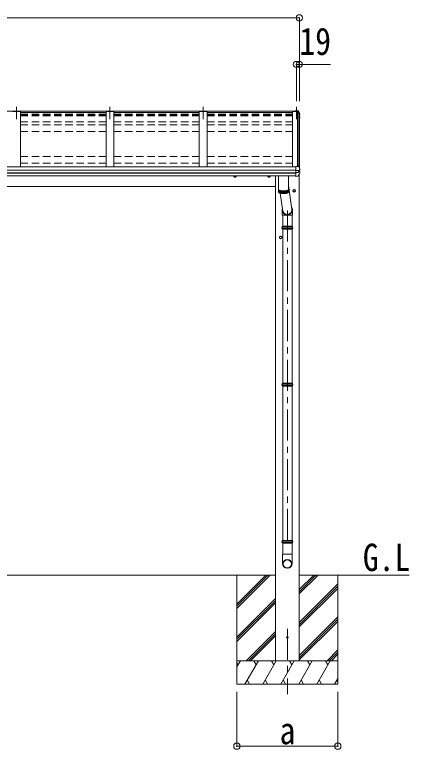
# Model space of a CAD drawing. Units: millimetres at full size, sheet at 1:40; details may follow other scales. Extents: x -11243 to 11243, y -7760 to 7760.
# Drawn here: x -4030 to -1491, y -4969 to -244 of the extents above; entities that cross this region are included whole.
import ezdxf
from ezdxf.enums import TextEntityAlignment as Align

# ---------------------------------------------------------------- set-up
doc = ezdxf.new("R2010")
doc.units = ezdxf.units.MM
doc.header["$LTSCALE"] = 40
doc.header["$PDMODE"] = 32
doc.header["$PDSIZE"] = 40
doc.linetypes.add('CHAIN1', pattern=[8, 5, -1, 1, -1])
doc.linetypes.add('DASHED1', pattern=[1.8, 1.2, -0.6])
for name, color, linetype, lineweight in [('0-0_0', 7, 'Continuous', 9), ('0-1_本体', 5, 'CHAIN1', 9), ('0-3_ELV2', 4, 'Continuous', 9), ('0-6_OTH_LINE', 6, 'Continuous', 9), ('0-7_SHAPE', 4, 'Continuous', 9), ('0-9_OUTLINE', 7, 'Continuous', 9)]:
    doc.layers.add(name, color=color, linetype=linetype, lineweight=lineweight)
doc.styles.add('ＭＳ ゴシック', font='')
doc.styles.get('ＭＳ ゴシック').set_extended_font_data('MS Gothic')

msp = doc.modelspace()

# ---------------------------------------------------------------- linework, layer by layer
at = {"layer": '0-0_0'}
for p, q in [((-2353.11, -3848.68), (-6882.11, -3848.68)), ((-2601.11, -3848.68), (-2601.11, -4548.68)), ((-2601.11, -4034.66), (-2415.13, -3848.68)), ((-2601.11, -4048.8), (-2400.99, -3848.68)), ((-2601.11, -4062.95), (-2386.84, -3848.68)), ((-2601.11, -3850.82), (-2598.98, -3848.68)), ((-1491.49, -3848.68), (-2199.11, -3848.68)), ((-2199.11, -3969.32), (-2078.48, -3848.68)), ((-2199.11, -3955.17), (-2092.62, -3848.68)), ((-2199.11, -3941.03), (-2106.76, -3848.68)), ((-1951.11, -3848.68), (-1951.11, -4548.68)), ((-2199.11, -4153.16), (-1951.11, -3905.16)), ((-2199.11, -4167.3), (-1951.11, -3919.31)), ((-2199.11, -4181.45), (-1951.11, -3933.45)), ((-2601.11, -4246.79), (-2353.11, -3998.8)), ((-2601.11, -4260.94), (-2353.11, -4012.94)), ((-2601.11, -4275.08), (-2353.11, -4027.08)), ((-2199.11, -4365.29), (-1951.11, -4117.29)), ((-2199.11, -4379.43), (-1951.11, -4131.44)), ((-2199.11, -4393.58), (-1951.11, -4145.58)), ((-2540.87, -4398.68), (-2353.11, -4210.93)), ((-2526.72, -4398.68), (-2353.11, -4225.07)), ((-2512.58, -4398.68), (-2353.11, -4239.21)), ((-2020.37, -4398.68), (-1951.11, -4329.43)), ((-2006.22, -4398.68), (-1951.11, -4343.57)), ((-1992.08, -4398.68), (-1951.11, -4357.71)), ((-1951.11, -4398.68), (-2601.11, -4398.68)), ((-2601.11, -4438.78), (-2577.96, -4398.68)), ((-2592.96, -4424.66), (-2601.11, -4410.55)), ((-2549.09, -4548.68), (-2462.49, -4398.68)), ((-2477.49, -4424.67), (-2492.49, -4398.68)), ((-2433.62, -4548.68), (-2347.02, -4398.68)), ((-2362.02, -4424.67), (-2377.02, -4398.68)), ((-2318.15, -4548.68), (-2231.55, -4398.68)), ((-2246.55, -4424.67), (-2261.55, -4398.68)), ((-2202.68, -4548.68), (-2116.08, -4398.68)), ((-2131.08, -4424.67), (-2146.08, -4398.68)), ((-2087.21, -4548.68), (-2000.61, -4398.68)), ((-2030.61, -4398.68), (-2015.61, -4424.67)), ((-2534.09, -4522.7), (-2519.09, -4548.68)), ((-2418.62, -4522.7), (-2403.62, -4548.68)), ((-2303.15, -4522.7), (-2288.15, -4548.68)), ((-2187.68, -4522.7), (-2172.68, -4548.68)), ((-2072.21, -4522.71), (-2057.21, -4548.68)), ((-1971.74, -4548.68), (-1951.11, -4512.95)), ((-1956.74, -4522.7), (-1951.11, -4532.46)), ((-2601.11, -4548.68), (-1951.11, -4548.68))]:
    msp.add_line(p, q, dxfattribs=at)
at = {"layer": '0-0_0', "linetype": 'DASHED1'}
msp.add_line((-2199.11, -4398.68), (-2353.11, -4398.68), dxfattribs=at)
at = {"layer": '0-1_本体'}
for p, q in [((-4017.61, -835.7), (-4017.61, -914.96)), ((-3417.61, -835.7), (-3417.61, -914.96)), ((-2817.61, -835.31), (-2817.61, -914.56)), ((-2217.61, -835.31), (-2217.61, -914.56)), ((-2276.11, -1502.78), (-2276.11, -3647.4)), ((-2276.11, -4192.74), (-2276.11, -4613.82))]:
    msp.add_line(p, q, dxfattribs=at)
at = {"layer": '0-3_ELV2'}
for p, q in [((-7017.61, -863.59), (-2217.61, -863.59)), ((-3992.61, -866.86), (-4042.61, -866.86)), ((-3992.61, -866.86), (-3992.61, -1223.12)), ((-3992.61, -872.26), (-3442.61, -872.26)), ((-3392.61, -866.86), (-3442.61, -866.86)), ((-3442.61, -866.86), (-3442.61, -1223.12)), ((-3392.61, -866.86), (-3392.61, -1223.12)), ((-3392.61, -872.26), (-2842.61, -872.26)), ((-2792.61, -866.86), (-2842.61, -866.86)), ((-2842.61, -866.86), (-2842.61, -1223.12)), ((-2792.61, -866.86), (-2792.61, -1223.12)), ((-2792.61, -872.26), (-2242.61, -872.26)), ((-2205.73, -866.86), (-2242.61, -866.86)), ((-2242.61, -866.86), (-2242.61, -1223.12)), ((-2220.61, -860.72), (-2206.45, -861.5)), ((-2220.61, -863.58), (-2220.61, -860.73)), ((-2217.61, -863.58), (-2220.61, -863.58)), ((-2217.61, -863.58), (-2217.61, -866.81)), ((-2217.61, -866.86), (-2217.61, -863.59)), ((-2217.61, -865.82), (-2206.78, -866.43)), ((-2206.78, -866.81), (-2217.61, -866.81)), ((-2211.31, -1220.55), (-2211.31, -866.86)), ((-2206.78, -866.43), (-2206.41, -863.95)), ((-2206.78, -866.43), (-2206.78, -866.86)), ((-2206.63, -866.64), (-2206.41, -865.16)), ((-2205.43, -866.71), (-2206.63, -866.64)), ((-2198.61, -885.42), (-2205.73, -866.86)), ((-2205.61, -867.18), (-2205.61, -1215.18)), ((-2198.61, -885.42), (-2198.61, -1229.7)), ((-2198.61, -886.45), (-2198.04, -886.34)), ((-2198.61, -886.8), (-2198.04, -886.69)), ((-2197.19, -888.04), (-2198.61, -888.32)), ((-2196.13, -882.75), (-2196.13, -886.77)), ((-2198.61, -900.1), (-2197.47, -900.25)), ((-2198.61, -904.12), (-2196.78, -904.47)), ((-2197.76, -905.81), (-2198.61, -905.64)), ((-2195.78, -901.37), (-2195.77, -901.43)), ((-2195.73, -901.7), (-2195.73, -905.74)), ((-7014.61, -1223.12), (-2220.61, -1223.12)), ((-2220.61, -1283.57), (-2220.61, -1220.09)), ((-7014.61, -1242.65), (-2220.61, -1242.65)), ((-7014.61, -1243.55), (-2220.61, -1243.55)), ((-7014.61, -1260.79), (-2220.61, -1260.79)), ((-7014.61, -1262.75), (-2220.61, -1262.75)), ((-2220.61, -1245.41), (-2205.82, -1245.5)), ((-2220.61, -1259.27), (-2205.82, -1259.06)), ((-2204.16, -1245.41), (-2197.78, -1244.62)), ((-2203.61, -1245.34), (-2203.61, -1259.14)), ((-2203.61, -1253.13), (-2196.37, -1254.53)), ((-2199.11, -1268.19), (-2199.11, -4398.68)), ((-2198.61, -1244.72), (-2198.61, -1254.1)), ((-2196.9, -1244.48), (-2196.91, -1244.48)), ((-2196.9, -1244.48), (-2196.84, -1244.46)), ((-2196.04, -1243.48), (-2196.04, -1236.98)), ((-2195.57, -1262.04), (-2195.57, -1255.51)), ((-7014.61, -1280.78), (-2220.61, -1280.78)), ((-2353.11, -1280.78), (-2353.11, -4398.68)), ((-2220.61, -1283.57), (-2209.02, -1282.94)), ((-2208.23, -1282.48), (-2208.24, -1282.5)), ((-6882.11, -1348.68), (-2353.11, -1348.68))]:
    msp.add_line(p, q, dxfattribs=at)
at = {"layer": '0-3_ELV2', "linetype": 'DASHED1'}
for p, q in [((-3992.61, -882.38), (-3442.61, -882.38)), ((-3992.61, -887.23), (-3442.61, -887.23)), ((-3992.61, -888.76), (-3442.61, -888.76)), ((-3992.61, -890.73), (-3442.61, -890.73)), ((-3992.61, -894.5), (-3442.61, -894.5)), ((-3392.61, -882.38), (-2842.61, -882.38)), ((-3392.61, -887.23), (-2842.61, -887.23)), ((-3392.61, -888.76), (-2842.61, -888.76)), ((-3392.61, -890.73), (-2842.61, -890.73)), ((-3392.61, -894.5), (-2842.61, -894.5)), ((-2792.61, -882.38), (-2242.61, -882.38)), ((-2792.61, -887.23), (-2242.61, -887.23)), ((-2792.61, -888.76), (-2242.61, -888.76)), ((-2792.61, -890.73), (-2242.61, -890.73)), ((-2792.61, -894.5), (-2242.61, -894.5)), ((-3992.61, -931.8), (-3442.61, -931.8)), ((-3392.61, -931.8), (-2842.61, -931.8)), ((-2792.61, -931.8), (-2242.61, -931.8)), ((-3992.61, -952.96), (-3442.61, -952.96)), ((-3392.61, -952.96), (-2842.61, -952.96)), ((-2792.61, -952.96), (-2242.61, -952.96)), ((-3992.61, -995.47), (-3442.61, -995.47)), ((-3392.61, -995.47), (-2842.61, -995.47)), ((-2792.61, -995.47), (-2242.61, -995.47)), ((-3992.61, -1155.75), (-3442.61, -1155.75)), ((-3392.61, -1155.75), (-2842.61, -1155.75)), ((-2792.61, -1155.75), (-2242.61, -1155.75)), ((-3992.61, -1198.26), (-3442.61, -1198.26)), ((-3392.61, -1198.26), (-2842.61, -1198.26)), ((-2792.61, -1198.26), (-2242.61, -1198.26))]:
    msp.add_line(p, q, dxfattribs=at)
at = {"layer": '0-3_ELV2'}
for points in [[(-2220.61, -863.16), (-2206.41, -863.95), (-2206.41, -865.16), (-2205.29, -865.22)], [(-2206.71, -866.86), (-2206.63, -866.3), (-2206.63, -866.64)], [(-2203.8, -862.71), (-2199.56, -873.32), (-2196.21, -882.26), (-2196.15, -882.53), (-2196.14, -882.6)], [(-2203.8, -866.28), (-2202.81, -868.77), (-2201.82, -871.26), (-2200.85, -873.76), (-2199.9, -876.27), (-2198.95, -878.78), (-2198.03, -881.29), (-2197.11, -883.81), (-2196.21, -886.34)], [(-2196.14, -882.6), (-2196.13, -882.7), (-2196.14, -882.76)], [(-2195.9, -906.39), (-2197.37, -908.93), (-2198.61, -911.05)], [(-2195.77, -901.38), (-2195.74, -901.56), (-2195.73, -901.69)], [(-2220.61, -1220.09), (-2206.61, -1220.77), (-2206.61, -1215.13), (-2204.84, -1215.22)], [(-2203.97, -1215.84), (-2202.93, -1218.42), (-2201.91, -1221.01), (-2200.91, -1223.6), (-2199.92, -1226.2), (-2198.94, -1228.8), (-2197.97, -1231.41), (-2197.03, -1234.03), (-2196.09, -1236.65)], [(-2204.16, -1245.41), (-2204.41, -1245.44), (-2204.56, -1245.45)], [(-2199.38, -1244.71), (-2198.15, -1244.66), (-2196.91, -1244.48)], [(-2196.09, -1236.65), (-2196.04, -1236.85), (-2196.04, -1236.98)], [(-2613.6, -1288.48), (-2620.1, -1284.73), (-2620.1, -1280.78)], [(-2613.6, -1288.48), (-2607.1, -1284.73), (-2607.1, -1280.78)], [(-2393.61, -1288.48), (-2400.11, -1284.73), (-2400.11, -1280.78)], [(-2393.61, -1288.48), (-2387.11, -1284.73), (-2387.11, -1280.78)], [(-2232.11, -1383.48), (-2238.61, -1379.73), (-2238.61, -1372.22), (-2232.11, -1368.47)], [(-2232.11, -1383.48), (-2225.61, -1379.73), (-2225.61, -1372.22), (-2232.11, -1368.47)], [(-2319.11, -1683.48), (-2325.61, -1679.73), (-2325.61, -1672.22), (-2319.11, -1668.47)], [(-2319.11, -1683.48), (-2312.61, -1679.73), (-2312.61, -1672.22), (-2319.11, -1668.47)]]:
    msp.add_lwpolyline(points, dxfattribs=at)
for centre, radius in [((-2232.11, -1375.97), 8.5), ((-2232.11, -1375.97), 7.7), ((-2232.11, -1375.97), 6.5), ((-2319.11, -1675.97), 8.5), ((-2319.11, -1675.97), 7.7), ((-2319.11, -1675.97), 6.5), ((-2276.11, -4248.68), 5)]:
    msp.add_circle(centre, radius, dxfattribs=at)
for centre, radius, start, end in [((-2206.03, -864.08), 2.62, 31.83445, 99.24), ((-2205.45, -867.01), 0.3, 21.99494, 87.04231), ((-2205.38, -866.91), 1.7, 22.00225, 87.0423), ((-2667.54, -1053.27), 498.52, 19.56907, 21.95354), ((-2198.1, -886.04), 0.3, 280.95393, 327.06409), ((-2198.1, -886.39), 0.299, 280.88931, 19.51522), ((-2197.43, -886.77), 1.3, 280.88938, 19.44863), ((-2630.37, -657.49), 499.04, 329.90411, 330.14673), ((-2630.37, -657.84), 499.04, 329.90411, 330.14673), ((-2197.81, -906.1), 0.299, 330.19129, 79.12168), ((-2197.49, -902.58), 2.32, 60.30373, 87.34859), ((-2197.03, -901.65), 1.3, 10.02543, 80.23195), ((-2197.03, -905.74), 1.3, 330.27138, 79.1216), ((-2204.9, -1216.22), 1, 22.05378, 87.04045), ((-2590.51, -1028.34), 459.05, 326.38357, 329.32444), ((-2203.27, -1242.78), 16.37, 265.48312, 268.58725), ((-2197.04, -1243.48), 1, 281.45361, 0), ((-2196.56, -1255.51), 0.998, 0.05121, 79.086), ((-2196.57, -1262.04), 1, 329.32149, 0), ((-2613.6, -1280.97), 8.5, 178.68472, 1.31528), ((-2613.6, -1280.97), 7.7, 178.54804, 1.45196), ((-2613.6, -1280.97), 6.5, 178.27976, 1.72024), ((-2393.61, -1280.97), 8.5, 178.68482, 1.31518), ((-2393.61, -1280.97), 7.7, 178.54815, 1.45185), ((-2393.61, -1280.97), 6.5, 178.27991, 1.72009), ((-2209.08, -1281.94), 1, 273.10735, 326.38063)]:
    msp.add_arc(centre, radius, start, end, dxfattribs=at)
for centre, major_axis, ratio, start_param, end_param in [((-2204.46, -1237.89), (-9.96, -2.12), 0.734427, 1.2806875, 1.4059912), ((-2204.46, -1266.66), (-9.97, 1.96), 0.736539, 4.8664216, 4.9917253), ((-2204.61, -1258.94), (-1, 0.195), 0.067217, 2.8005545, 3.1546872)]:
    msp.add_ellipse(centre, major_axis=major_axis, ratio=ratio, start_param=start_param, end_param=end_param, dxfattribs=at)
at = {"layer": '0-6_OTH_LINE'}
for p, q in [((-7036.61, -263.59), (-2198.61, -263.59)), ((-2198.61, -263.59), (-2198.61, -799.06)), ((-2217.61, -563.59), (-2217.61, -799.06)), ((-2217.61, -563.59), (-2198.61, -563.59)), ((-2198.61, -563.59), (-2198.61, -799.06)), ((-2198.61, -563.59), (-1998.39, -563.59)), ((-2601.11, -4948.66), (-2601.11, -4598.68)), ((-1951.11, -4948.66), (-1951.11, -4598.68)), ((-2601.11, -4948.66), (-1951.11, -4948.66))]:
    msp.add_line(p, q, dxfattribs=at)
for p in [(-2198.61, -263.59), (-2217.61, -563.59), (-2198.61, -563.59), (-2601.11, -4948.66), (-1951.11, -4948.66)]:
    msp.add_point(p, dxfattribs=at)
at = {"layer": '0-9_OUTLINE'}
for p, q in [((-2332.11, -1280.78), (-2332.11, -1368.88)), ((-2268.11, -1368.88), (-2268.11, -1280.78)), ((-2332.11, -1369.85), (-2332.11, -1385.3)), ((-2268.11, -1341.65), (-2246.46, -1494.88)), ((-2268.11, -1385.3), (-2268.11, -1369.85)), ((-2331.52, -1386.86), (-2331.52, -1371.4)), ((-2330.29, -1372.59), (-2330.29, -1388.04)), ((-2328.48, -1389.13), (-2328.48, -1373.68)), ((-2326.11, -1374.68), (-2326.11, -1390.13)), ((-2323.24, -1391.03), (-2323.24, -1375.57)), ((-2321.81, -1391.39), (-2304.47, -1506.53)), ((-2319.92, -1391.81), (-2319.92, -1376.35)), ((-2316.22, -1377), (-2316.22, -1392.46)), ((-2312.21, -1377.51), (-2312.21, -1392.97)), ((-2307.96, -1377.87), (-2307.96, -1393.33)), ((-2303.57, -1378.08), (-2303.57, -1393.53)), ((-2299.11, -1378.12), (-2299.11, -1393.58)), ((-2294.67, -1378.01), (-2294.67, -1393.46)), ((-2290.33, -1377.73), (-2290.33, -1393.19)), ((-2286.19, -1377.3), (-2286.19, -1392.76)), ((-2282.33, -1376.73), (-2282.33, -1392.19)), ((-2278.81, -1376.03), (-2278.81, -1391.48)), ((-2275.71, -1375.2), (-2275.71, -1390.66)), ((-2273.08, -1374.28), (-2273.08, -1389.74)), ((-2270.99, -1373.28), (-2270.99, -1388.74)), ((-2269.46, -1372.23), (-2269.46, -1387.68)), ((-2309.49, -1502.27), (-2309.49, -1533.86)), ((-2243.5, -1502.68), (-2243.5, -1533.86)), ((-2243.5, -1533.86), (-2309.49, -1533.86)), ((-2306.11, -1533.86), (-2306.11, -1604.73)), ((-2246.11, -1533.86), (-2246.11, -1604.73)), ((-2308.11, -1604.73), (-2244.11, -1604.73)), ((-2308.11, -1604.73), (-2308.11, -1606.73)), ((-2244.11, -1604.73), (-2244.11, -1606.73)), ((-2314.11, -1613.73), (-2238.11, -1613.73)), ((-2308.71, -1606.73), (-2243.51, -1606.73)), ((-2308.71, -1620.73), (-2243.51, -1620.73)), ((-2308.11, -1620.73), (-2308.11, -1622.73)), ((-2308.11, -1622.73), (-2244.11, -1622.73)), ((-2306.11, -1622.73), (-2306.11, -2614.7)), ((-2246.11, -1622.73), (-2246.11, -2614.7)), ((-2244.11, -1620.73), (-2244.11, -1622.73)), ((-2314.11, -2623.7), (-2238.11, -2623.7)), ((-2308.71, -2616.7), (-2243.51, -2616.7)), ((-2308.71, -2630.7), (-2243.51, -2630.7)), ((-2308.11, -2614.7), (-2244.11, -2614.7)), ((-2308.11, -2614.7), (-2308.11, -2616.7)), ((-2308.11, -2630.7), (-2308.11, -2632.7)), ((-2308.11, -2632.7), (-2244.11, -2632.7)), ((-2306.11, -2632.7), (-2306.11, -3624.67)), ((-2246.11, -2632.7), (-2246.11, -3624.67)), ((-2244.11, -2614.7), (-2244.11, -2616.7)), ((-2244.11, -2630.7), (-2244.11, -2632.7)), ((-2314.11, -3633.67), (-2238.11, -3633.67)), ((-2308.71, -3626.67), (-2243.51, -3626.67)), ((-2308.11, -3624.67), (-2244.11, -3624.67)), ((-2308.11, -3624.67), (-2308.11, -3626.67)), ((-2244.11, -3624.67), (-2244.11, -3626.67)), ((-2308.71, -3640.67), (-2243.51, -3640.67)), ((-2308.11, -3640.67), (-2308.11, -3642.67)), ((-2308.11, -3642.67), (-2244.11, -3642.67)), ((-2306.11, -3642.67), (-2306.11, -3713.67)), ((-2246.11, -3642.67), (-2246.11, -3713.67)), ((-2244.11, -3640.67), (-2244.11, -3642.67)), ((-2244.26, -3713.67), (-2307.96, -3713.67)), ((-2307.96, -3713.67), (-2307.96, -3772.94)), ((-2244.26, -3713.67), (-2244.26, -3772.94))]:
    msp.add_line(p, q, dxfattribs=at)
for points in [[(-2332.11, -1368.88), (-2332.1, -1369.02), (-2331.99, -1369.58), (-2331.74, -1370.14), (-2331.34, -1370.69), (-2330.8, -1371.23), (-2330.12, -1371.76), (-2329.3, -1372.28), (-2328.35, -1372.78), (-2327.27, -1373.27), (-2326.06, -1373.73), (-2324.74, -1374.17), (-2323.3, -1374.59), (-2321.76, -1374.98), (-2320.12, -1375.35), (-2318.39, -1375.68), (-2316.57, -1375.99), (-2314.68, -1376.26), (-2312.73, -1376.5), (-2310.71, -1376.7), (-2308.65, -1376.87), (-2306.55, -1377), (-2304.42, -1377.09), (-2302.27, -1377.15), (-2300.11, -1377.17)], [(-2332.05, -1369.37), (-2332.07, -1369.43), (-2332.1, -1369.99), (-2331.99, -1370.55), (-2331.74, -1371.1), (-2331.34, -1371.65), (-2330.8, -1372.2), (-2330.12, -1372.73), (-2329.3, -1373.24), (-2328.35, -1373.75), (-2327.27, -1374.23), (-2326.06, -1374.7), (-2324.74, -1375.14), (-2323.3, -1375.56), (-2321.76, -1375.95), (-2320.12, -1376.31), (-2318.39, -1376.65), (-2316.57, -1376.95), (-2314.68, -1377.22), (-2312.73, -1377.46), (-2310.71, -1377.66), (-2308.65, -1377.83), (-2306.55, -1377.96), (-2304.42, -1378.06), (-2302.27, -1378.11), (-2300.11, -1378.13)], [(-2300.11, -1377.17), (-2297.95, -1377.15), (-2295.8, -1377.09), (-2293.67, -1377), (-2291.57, -1376.87), (-2289.5, -1376.7), (-2287.49, -1376.5), (-2285.53, -1376.26), (-2283.64, -1375.99), (-2281.83, -1375.68), (-2280.1, -1375.35), (-2278.46, -1374.98), (-2276.92, -1374.59), (-2275.48, -1374.17), (-2274.16, -1373.73), (-2272.95, -1373.27), (-2271.87, -1372.78), (-2270.92, -1372.28), (-2270.1, -1371.76), (-2269.42, -1371.23), (-2268.88, -1370.69), (-2268.48, -1370.14), (-2268.22, -1369.58), (-2268.11, -1369.02), (-2268.11, -1368.88)], [(-2300.11, -1378.13), (-2297.95, -1378.11), (-2295.8, -1378.06), (-2293.67, -1377.96), (-2291.57, -1377.83), (-2289.5, -1377.66), (-2287.49, -1377.46), (-2285.53, -1377.22), (-2283.64, -1376.95), (-2281.83, -1376.65), (-2280.1, -1376.31), (-2278.46, -1375.95), (-2276.92, -1375.56), (-2275.48, -1375.14), (-2274.16, -1374.7), (-2272.95, -1374.23), (-2271.87, -1373.75), (-2270.92, -1373.24), (-2270.1, -1372.73), (-2269.42, -1372.2), (-2268.88, -1371.65), (-2268.48, -1371.1), (-2268.22, -1370.55), (-2268.11, -1369.99), (-2268.15, -1369.43), (-2268.16, -1369.37)], [(-2332.11, -1385.3), (-2332.1, -1385.44), (-2331.99, -1386), (-2331.74, -1386.56), (-2331.34, -1387.11), (-2330.8, -1387.65), (-2330.12, -1388.18), (-2329.3, -1388.7), (-2328.35, -1389.2), (-2327.27, -1389.69), (-2326.06, -1390.15), (-2324.74, -1390.59), (-2323.3, -1391.01), (-2321.76, -1391.4), (-2320.12, -1391.77), (-2318.39, -1392.1), (-2316.57, -1392.41), (-2314.68, -1392.68), (-2312.73, -1392.92), (-2310.71, -1393.12), (-2308.65, -1393.29), (-2306.55, -1393.42), (-2304.42, -1393.51), (-2302.27, -1393.57), (-2300.11, -1393.59)], [(-2330.4, -1371.55), (-2329.96, -1372.01), (-2329.32, -1372.54), (-2328.54, -1373.05), (-2327.63, -1373.54), (-2326.6, -1374.02), (-2325.43, -1374.48), (-2324.16, -1374.91), (-2322.76, -1375.33), (-2321.27, -1375.71), (-2319.67, -1376.07), (-2317.99, -1376.4), (-2316.22, -1376.71), (-2314.37, -1376.97), (-2312.46, -1377.21), (-2310.49, -1377.41), (-2308.47, -1377.58), (-2306.42, -1377.71), (-2304.33, -1377.8), (-2302.22, -1377.85), (-2300.11, -1377.87)], [(-2300.11, -1377.87), (-2297.99, -1377.85), (-2295.89, -1377.8), (-2293.8, -1377.71), (-2291.74, -1377.58), (-2289.73, -1377.41), (-2287.76, -1377.21), (-2285.85, -1376.97), (-2284, -1376.71), (-2282.23, -1376.4), (-2280.54, -1376.07), (-2278.95, -1375.71), (-2277.45, -1375.33), (-2276.06, -1374.91), (-2274.78, -1374.48), (-2273.62, -1374.02), (-2272.58, -1373.54), (-2271.68, -1373.05), (-2270.9, -1372.54), (-2270.26, -1372.01), (-2269.81, -1371.55)], [(-2300.11, -1393.59), (-2297.95, -1393.57), (-2295.8, -1393.51), (-2293.67, -1393.42), (-2291.57, -1393.29), (-2289.5, -1393.12), (-2287.49, -1392.92), (-2285.53, -1392.68), (-2283.64, -1392.41), (-2281.83, -1392.1), (-2280.1, -1391.77), (-2278.46, -1391.4), (-2276.92, -1391.01), (-2275.48, -1390.59), (-2274.16, -1390.15), (-2272.95, -1389.69), (-2271.87, -1389.2), (-2270.92, -1388.7), (-2270.1, -1388.18), (-2269.42, -1387.65), (-2268.88, -1387.11), (-2268.48, -1386.56), (-2268.22, -1386), (-2268.11, -1385.44), (-2268.11, -1385.3)]]:
    msp.add_lwpolyline(points, dxfattribs=at)
for centre, radius, start, end in [((-2281.86, -1613.73), 27.75, 165.38919, 194.61079), ((-2270.36, -1613.73), 27.75, 0, 14.61083), ((-2270.36, -1613.73), 27.75, 345.38917, 0), ((-2281.86, -2623.7), 27.75, 165.38919, 194.61079), ((-2270.36, -2623.7), 27.75, 0, 14.61083), ((-2270.36, -2623.7), 27.75, 345.38917, 0), ((-2281.86, -3633.67), 27.75, 165.38919, 194.61079), ((-2270.36, -3633.67), 27.75, 0, 14.61083), ((-2270.36, -3633.67), 27.75, 345.38917, 0), ((-2276.96, -3772.94), 31, 180, 270), ((-2275.26, -3772.94), 31, 270, 0)]:
    msp.add_arc(centre, radius, start, end, dxfattribs=at)
for centre, major_axis, ratio, start_param, end_param in [((-2276.5, -1499.18), (-33, -3.09), 0.972144, 5.8034438, 9.8593375), ((-2276.43, -1499.17), (-2.75, 29.4), 0.995638, 1.5707963, 4.7150999)]:
    msp.add_ellipse(centre, major_axis=major_axis, ratio=ratio, start_param=start_param, end_param=end_param, dxfattribs=at)
for major_axis in [(-28.29, 0), (-25.83, 0)]:
    msp.add_ellipse((-2276.11, -3775.76), major_axis=major_axis, ratio=0.996195, dxfattribs=at)

# ---------------------------------------------------------------- texts
at = {"layer": '0-6_OTH_LINE', "color": 7, "style": 'ＭＳ ゴシック', "width": 0.85}
for s, p in [('19', (-2198.71, -555.17)), ('a', (-2326.11, -4988.66))]:
    msp.add_text(s, height=176, dxfattribs=at).set_placement(p, align=Align.BOTTOM_LEFT)
at = {"layer": '0-7_SHAPE', "color": 7, "style": 'ＭＳ ゴシック', "width": 0.85}
msp.add_text('G.L', height=176, dxfattribs=at).set_placement((-1790.51, -3874.97), align=Align.BOTTOM_LEFT)

doc.saveas('drawing.dxf')
